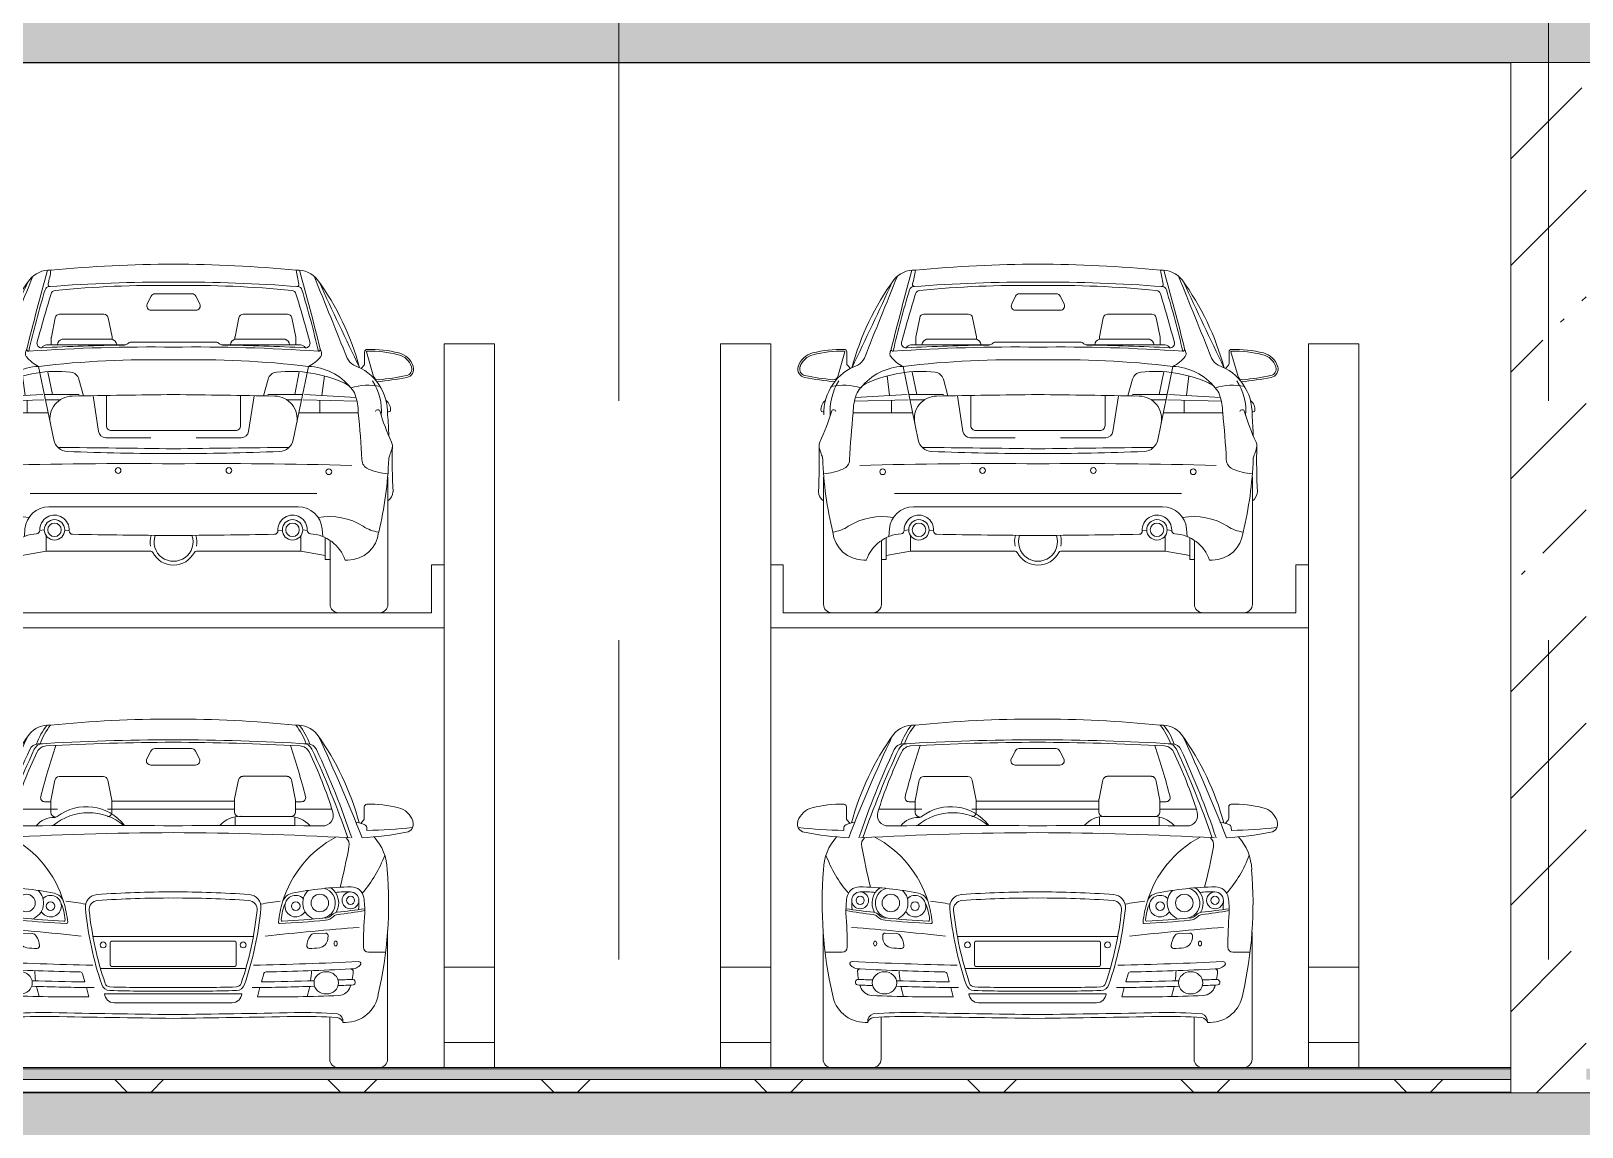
# Model space of a CAD drawing. Header units: millimetres. Extents: x -39507 to 33074, y -24219 to 30962.
# Drawn here: x 78 to 6250, y -10586 to -6225 of the extents above; entities that cross this region are included whole.
import ezdxf

# ---------------------------------------------------------------- set-up
doc = ezdxf.new("R2010")
doc.units = ezdxf.units.MM
doc.linetypes.add('Осевые', pattern=[6350, 1270, -952.5, 3175, -952.5])
for name, color, linetype, lineweight in [('Общие ребра', 7, 'Continuous', 9), ('Отделка 1 _4_-1', 7, 'Continuous', 9), ('Отделка 2 _5_-1', 7, 'Continuous', 9), ('Перекрытия', 7, 'Continuous', 9), ('Стены', 7, 'Continuous', 9), ('Структура _1_', 7, 'Continuous', 18), ('Фундамент несущей конструкции', 7, 'Continuous', 9), ('Штриховка разреза-2', 7, 'Continuous', 9)]:
    doc.layers.add(name, color=color, linetype=linetype, lineweight=lineweight)
for name, color, linetype, lineweight, true_color in [('Оси-3', 7, 'Осевые', 9, 0xaaaaaa), ('Парковка-1', 7, 'Continuous', 9, 0xaaaaaa), ('Элементы узлов-1', 7, 'Continuous', 9, 0xaaaaaa)]:
    doc.layers.add(name, color=color, linetype=linetype, lineweight=lineweight, true_color=true_color)
pattern_1 = [(45, (-2885.9, 6475), (-424.264, 424.264), [600, -100, 20, -100]), (45, (-2885.9, 6899), (-424.264, 424.264), [])]

# ---------------------------------------------------------------- blocks, each defined once
blk = doc.blocks.new('Стена наружная на отм_-10_450 - Стена наружная на отм_-10_450-507337-Разрез 2-2')
at = {"layer": 'Фундамент несущей конструкции'}
for p, q in [((-342.9, -6350), (2417.1, -6350)), ((2417.1, -6350), (2659.6, -6350)), ((2659.6, -6350), (2779.6, -6350)), ((2779.6, -6350), (2917.1, -6350)), ((2917.1, -6350), (5617.1, -6350)), ((5617.1, -6350), (6717.1, -6350))]:
    blk.add_line(p, q, dxfattribs=at)
blk = doc.blocks.new('Прк_Свб_Механизированная парковка_Параллельная - Прк_Свб_Механизированная парковка_Параллельная-V210-Разрез 2-2')
at = {"layer": 'Парковка-1'}
for p, q in [((-617.9, -9950), (-617.9, -7470)), ((-417.9, -7470), (-617.9, -7470)), ((-417.9, -7470), (-417.9, -9950)), ((1722.1, -9950), (1722.1, -7470)), ((1922.1, -7470), (1722.1, -7470)), ((1922.1, -7470), (1922.1, -9950)), ((-367.9, -8350), (-417.9, -8350)), ((-417.9, -8350), (-417.9, -8600)), ((-367.9, -8539.9), (-367.9, -8350)), ((1722.1, -8350), (1672.1, -8350)), ((1672.1, -8350), (1672.1, -8539.9)), ((1722.1, -8600), (1722.1, -8350)), ((1672.1, -8539.9), (-367.9, -8539.9)), ((-417.9, -8600), (1722.1, -8600)), ((-617.9, -10250), (-617.9, -9950)), ((-617.9, -9950), (-417.9, -9950)), ((-417.9, -9950), (-617.9, -9950)), ((-417.9, -9950), (-417.9, -10250)), ((1722.1, -10250), (1722.1, -9950)), ((1722.1, -9950), (1922.1, -9950)), ((1922.1, -9950), (1722.1, -9950)), ((1922.1, -9950), (1922.1, -10250)), ((-617.9, -10350), (-617.9, -10250)), ((-617.9, -10250), (-417.9, -10250)), ((-417.9, -10250), (-617.9, -10250)), ((-417.9, -10250), (-417.9, -10350)), ((1722.1, -10350), (1722.1, -10250)), ((1722.1, -10250), (1922.1, -10250)), ((1922.1, -10250), (1722.1, -10250)), ((1922.1, -10250), (1922.1, -10350)), ((-417.9, -10350), (-617.9, -10350)), ((1922.1, -10350), (1722.1, -10350))]:
    blk.add_line(p, q, dxfattribs=at)
blk.add_arc((-138.8, -7612.4), 171.1, 161.67396, 162.38166, dxfattribs=at)
at = {"layer": 'Элементы узлов-1'}
for p, q in [((556.4, -7280.3), (541, -7311.3)), ((645.4, -7270.7), (571.9, -7270.7)), ((718.8, -7270.7), (645.4, -7270.7)), ((734.3, -7280.3), (749.8, -7311.3)), ((556.5, -7336.3), (645.4, -7336.3)), ((645.4, -7336.3), (734.3, -7336.3)), ((159.2, -7443), (174.8, -7365.9)), ((368.3, -7352), (191.7, -7352)), ((400.6, -7442.2), (385.2, -7365.9)), ((890.1, -7442.2), (905.5, -7365.9)), ((922.5, -7352), (1099, -7352)), ((1131.5, -7443), (1116, -7365.9)), ((158.8, -7474.5), (158.8, -7446.5)), ((201.7, -7451.6), (401, -7451.6)), ((401, -7451.6), (401, -7445.6)), ((645.4, -7462.8), (476.8, -7462.8)), ((813.9, -7462.8), (645.4, -7462.8)), ((889.7, -7451.6), (889.7, -7445.6)), ((1089, -7451.6), (889.7, -7451.6)), ((1131.9, -7474.5), (1131.9, -7446.5)), ((-122.6, -7502.2), (-151, -7599.8)), ((-115.3, -7502.2), (-115.3, -7548)), ((450.5, -7474.5), (140.1, -7474.5)), ((840.2, -7474.5), (1150.7, -7474.5)), ((1406, -7502.2), (1406, -7548)), ((1413.4, -7502.2), (1441.7, -7599.8)), ((-112.7, -7554.8), (-101.1, -7568)), ((108.7, -7559.5), (168.7, -7852.2)), ((145, -7582.4), (163.2, -7671.6)), ((1182, -7559.5), (1122, -7852.2)), ((1146, -7580.9), (1127.5, -7671.6)), ((1403.5, -7554.8), (1391.8, -7568)), ((44.9, -7597.5), (54.8, -7675.5)), ((287.3, -7676.9), (268.9, -7610.7)), ((1003.4, -7676.9), (1021.8, -7610.7)), ((1245.8, -7597.5), (1235.9, -7675.5)), ((129.1, -7692.7), (-84.9, -7698.3)), ((124.8, -7671.6), (-80.8, -7682.9)), ((63, -7694.4), (63, -7744.3)), ((269.4, -7671.6), (131.7, -7671.6)), ((136, -7692.7), (193.8, -7692.7)), ((346.9, -7818.7), (325.1, -7676.3)), ((378.5, -7675.4), (378.5, -7795)), ((912.2, -7675.4), (912.2, -7795)), ((943.9, -7818.7), (965.7, -7676.3)), ((1021.3, -7671.6), (1159, -7671.6)), ((1154.7, -7692.7), (1096.9, -7692.7)), ((1161.6, -7692.7), (1375.6, -7698.3)), ((1166, -7671.6), (1371.5, -7682.9)), ((1227.7, -7694.4), (1227.7, -7744.3)), ((-89.8, -7744.3), (146.6, -7744.3)), ((1380.5, -7744.3), (1144.1, -7744.3)), ((398.8, -7815.2), (645.4, -7815.2)), ((645.4, -7815.2), (892, -7815.2)), ((555.2, -7843.5), (375.7, -7843.5)), ((735.5, -7843.5), (915, -7843.5)), ((-208, -8506.5), (-208, -8000.8)), ((1498.7, -8506.5), (1498.7, -8000.8)), ((645.4, -8065.8), (74.7, -8065.8)), ((1216, -8065.8), (645.4, -8065.8)), ((645.4, -8118.1), (149.6, -8118.1)), ((1141.2, -8118.1), (645.4, -8118.1)), ((54.1, -8206.1), (51.7, -8236.7)), ((1236.6, -8206.1), (1239.1, -8236.7)), ((22.4, -8252.3), (22.4, -8506.5)), ((41.5, -8328.4), (41.5, -8241.2)), ((131, -8210.2), (113.1, -8212.4)), ((138.5, -8294.9), (138.5, -8233.7)), ((230.2, -8214.6), (212.2, -8213.3)), ((1060.5, -8214.6), (1078.5, -8213.3)), ((1152.2, -8294.9), (1152.2, -8233.7)), ((1159.7, -8210.2), (1177.6, -8212.4)), ((1249.2, -8328.4), (1249.2, -8241.2)), ((1268.3, -8252.3), (1268.3, -8506.5)), ((-47.9, -8330.8), (-37.6, -8330.8)), ((22.4, -8328.4), (41.5, -8328.4)), ((41.5, -8311.9), (138.5, -8294.9)), ((138.5, -8294.9), (554.6, -8294.9)), ((1152.2, -8294.9), (736.2, -8294.9)), ((1249.2, -8311.9), (1152.2, -8294.9)), ((1268.3, -8328.4), (1249.2, -8328.4)), ((1338.6, -8330.8), (1328.3, -8330.8)), ((-11, -8539.9), (-174.6, -8539.9)), ((1301.7, -8539.9), (1465.3, -8539.9)), ((554.9, -9090.5), (539.5, -9121.4)), ((643.8, -9080.9), (570.4, -9080.9)), ((717.3, -9080.9), (643.8, -9080.9)), ((732.8, -9090.5), (748.2, -9121.4)), ((366.7, -9192.3), (190.2, -9192.3)), ((554.9, -9146.4), (643.8, -9146.4)), ((643.8, -9146.4), (732.7, -9146.4)), ((920.9, -9191), (1097.5, -9191)), ((157.3, -9286.7), (173.2, -9206.1)), ((399.5, -9285.9), (383.7, -9206.1)), ((888.6, -9281.2), (904, -9204.9)), ((1130.4, -9285.5), (1114.4, -9204.9)), ((-116.8, -9312.3), (-116.8, -9358.1)), ((157.3, -9292.2), (132.5, -9292.2)), ((157.3, -9334.6), (157.3, -9286.7)), ((399.5, -9334.6), (399.5, -9285.9)), ((537.8, -9289.6), (399.5, -9289.6)), ((888.2, -9289.6), (537.8, -9289.6)), ((888.2, -9333.4), (888.2, -9284.7)), ((1130.4, -9333.4), (1130.4, -9285.5)), ((1130.4, -9292.2), (1155.2, -9292.2)), ((1404.5, -9312.3), (1404.5, -9358.1)), ((-114.3, -9364.9), (-102.6, -9378.1)), ((183.3, -9321.8), (12.2, -9321.8)), ((382.2, -9321.8), (537.8, -9321.8)), ((537.8, -9321.8), (888.2, -9321.8)), ((890.7, -9351.9), (890.5, -9386.2)), ((905.5, -9350.7), (927.7, -9350.7)), ((913.9, -9349.7), (1009.1, -9350.4)), ((927.7, -9350.7), (1113.1, -9350.7)), ((1104.3, -9350.4), (1009.1, -9350.4)), ((1127.5, -9352.8), (1127.5, -9387)), ((1130.4, -9321.8), (1275.5, -9321.8)), ((1402, -9364.9), (1390.3, -9378.1)), ((-209.5, -10316.6), (-209.5, -9811)), ((1497.2, -10316.6), (1497.2, -9811)), ((82.7, -9817), (37.9, -9815.1)), ((643.8, -9828.6), (324.7, -9828.6)), ((392.8, -9853.5), (392.8, -9941.2)), ((643.8, -9847.5), (398.8, -9847.5)), ((963, -9828.6), (643.8, -9828.6)), ((888.8, -9847.5), (643.8, -9847.5)), ((894.9, -9853.5), (894.9, -9941.2)), ((1205, -9817), (1249.8, -9815.1)), ((-133.6, -9891), (-202.4, -9891)), ((1421.3, -9891), (1490.1, -9891)), ((292.4, -10009.2), (283.6, -9976.9)), ((643.8, -9955.4), (354.5, -9955.4)), ((398.8, -9947.2), (643.8, -9947.2)), ((643.8, -9947.2), (888.8, -9947.2)), ((933.2, -9955.4), (643.8, -9955.4)), ((1004.1, -9976.9), (995.2, -10009.2)), ((308.6, -10067.9), (298.6, -10031.5)), ((643.8, -10056.4), (370.8, -10056.4)), ((916.8, -10056.4), (643.8, -10056.4)), ((989.1, -10031.5), (979, -10067.9)), ((643.8, -10092.5), (408.9, -10092.5)), ((878.8, -10092.5), (643.8, -10092.5)), ((-42.4, -10170.1), (-32.1, -10170.1)), ((20.9, -10149.3), (20.9, -10316.6)), ((1266.8, -10149.3), (1266.8, -10316.6)), ((1330.1, -10170.1), (1319.8, -10170.1)), ((-12.5, -10350), (-176.1, -10350)), ((1300.2, -10350), (1463.8, -10350))]:
    blk.add_line(p, q, dxfattribs=at)
for centre, radius in [((27.3, -7979), 11.4), ((424.9, -7974), 11.4), ((865.8, -7974), 11.4), ((1263.5, -7979), 11.4), ((171.7, -8210.2), 40.6), ((171.7, -8210.2), 27), ((1119, -8210.2), 40.6), ((1119, -8210.2), 27), ((-62.3, -9684.6), 33.5), ((-62.3, -9684.6), 16.2), ((60.1, -9695.1), 34.9), ((1227.6, -9695.1), 34.9), ((1349.9, -9684.6), 33.5), ((1349.9, -9684.6), 16.2), ((156.1, -9707.5), 17.2), ((1131.6, -9707.5), 17.2), ((365.2, -9861.9), 11.8), ((922.5, -9861.9), 11.8)]:
    blk.add_circle(centre, radius, dxfattribs=at)
for centre, radius, start, end in [((648.9, -12087.1), 4934.3, 90.04093, 95.71303), ((641.8, -12087.1), 4934.3, 84.28697, 89.95907), ((942.6, -7845.6), 1075, 144.08018, 164.86103), ((51265.4, -28019.4), 55251.7, 157.86428, 158.22937), ((11118.5, -10232.6), 11391.9, 164.4425, 166.06975), ((150.4, -7276.9), 99.9, 85.78377, 141.66227), ((-617.8, -7048.9), 786, 346.49786, 350.60053), ((1140.4, -7276.9), 99.9, 38.33773, 94.21623), ((1908.5, -7048.9), 786, 189.39947, 193.50214), ((-9827.8, -10232.6), 11391.9, 13.93025, 15.5575), ((-49974.6, -28019.4), 55251.7, 21.77063, 22.13572), ((348.2, -7845.6), 1075, 15.13897, 35.91982), ((-18146.5, 1133.6), 20038.2, 334.27309, 335.34979), ((3653.9, -8326.4), 3679.1, 163.06324, 167.01099), ((7201.7, -9395.2), 7357.2, 163.21267, 164.77719), ((151.5, -7259.8), 17.8, 94.50007, 163.06324), ((153.9, -7234.2), 7.59, 166.49786, 274.45675), ((611.9, -13110.7), 5886.7, 89.67465, 94.50007), ((176, -7275.7), 18.8, 95.45014, 163.21267), ((592, -11635.8), 4398.6, 89.30499, 95.45014), ((571.9, -7288), 17.3, 90, 153.54649), ((678.8, -13110.7), 5886.7, 85.49993, 90.32535), ((698.7, -11635.8), 4398.6, 84.54986, 90.69501), ((718.8, -7288), 17.3, 26.45351, 90), ((1114.7, -7275.7), 18.8, 16.78733, 84.54986), ((-5910.9, -9395.2), 7357.2, 15.22281, 16.78733), ((1136.8, -7234.2), 7.59, 265.54325, 13.50214), ((1139.3, -7259.8), 17.8, 16.93676, 85.49993), ((-2363.2, -8326.4), 3679.1, 12.98901, 16.93676), ((19437.3, 1133.6), 20038.2, 204.65021, 205.72691), ((556.5, -7319), 17.3, 153.54649, 270), ((734.3, -7319), 17.3, 270, 26.45351), ((191.7, -7369.3), 17.3, 90, 168.58812), ((368.3, -7369.3), 17.3, 11.41188, 90), ((922.5, -7369.3), 17.3, 90, 168.58812), ((1099, -7369.3), 17.3, 11.41188, 90), ((119.8, -7468.1), 17.8, 164.77719, 273.04741), ((176.1, -7446.5), 17.3, 168.58812, 180), ((209, -7476.1), 25.6, 106.49976, 173.9283), ((383.7, -7445.6), 17.3, 0, 11.41188), ((393.7, -7476.1), 25.6, 6.0717, 73.50024), ((478.6, -7484.9), 22.2, 94.49259, 135.20138), ((812.1, -7484.9), 22.2, 44.79862, 85.50741), ((897, -7476.1), 25.6, 106.49976, 173.9283), ((907.1, -7445.6), 17.3, 168.58812, 180), ((1081.8, -7476.1), 25.6, 6.0717, 73.50024), ((1114.6, -7446.5), 17.3, 0, 11.41188), ((1170.9, -7468.1), 17.8, 266.95259, 15.22281), ((-232.1, -7583.7), 80, 104.09573, 161.67396), ((-232.1, -7583.7), 72.7, 104.09573, 161.67396), ((-135.7, -7967.5), 475.7, 88.75026, 104.09573), ((-135.7, -7967.5), 468.3, 88.75026, 104.09573), ((-125.6, -7502.2), 2.91, 360, 88.75026), ((-125.6, -7502.2), 10.2, 0, 88.75026), ((-99.9, -7502.2), 59.8, 298.11931, 335.51625), ((93.7, -7511.4), 37.7, 148.84591, 175.62949), ((73.8, -7509.9), 17.8, 175.62949, 217.0304), ((159.2, -7445.5), 124.7, 217.0304, 246.11659), ((69, -7491.9), 7.59, 166.06975, 273.99662), ((560.5, -14525.7), 7043.4, 89.3093, 93.99662), ((140.1, -7496.7), 22.2, 90.04613, 150.74364), ((586.5, -16234.3), 8760.8, 90.88947, 93.04741), ((450.2, -7456.7), 17.8, 270.88947, 315.20138), ((730.3, -14525.7), 7043.4, 86.00338, 90.6907), ((840.5, -7456.7), 17.8, 224.79862, 269.11053), ((704.2, -16234.3), 8760.8, 86.95259, 89.11053), ((1150.6, -7496.7), 22.2, 29.25636, 89.95387), ((1131.5, -7445.5), 124.7, 293.88341, 322.9696), ((1221.7, -7491.9), 7.59, 266.00338, 13.93025), ((1197.1, -7511.4), 37.7, 4.37051, 31.15409), ((1216.9, -7509.9), 17.8, 322.9696, 4.37051), ((1390.7, -7502.2), 59.8, 204.48375, 241.88069), ((1416.3, -7502.2), 10.2, 91.24974, 180), ((1416.3, -7502.2), 2.91, 91.24974, 180), ((1426.4, -7967.5), 475.7, 75.90427, 91.24974), ((1426.4, -7967.5), 468.3, 75.90427, 91.24974), ((1522.8, -7583.7), 72.7, 18.32604, 75.90427), ((1522.8, -7583.7), 80, 18.32604, 75.90427), ((-276.7, -7570.7), 33.5, 162.38166, 258.99698), ((-145.6, -7612.4), 171.1, 161.67396, 162.38166), ((-276.7, -7570.7), 26.2, 162.38166, 258.99698), ((-4.7, -7745.5), 202, 109.397, 181.96226), ((-105.1, -7548), 10.2, 180, 221.42801), ((118.5, -7788.9), 229.6, 92.45339, 141.06221), ((180.1, -8101.4), 521.7, 83.85934, 114.11354), ((560.8, -11403.5), 3870.5, 88.74754, 96.70732), ((231.8, -7621), 38.5, 15.52272, 83.85934), ((730, -11403.5), 3870.5, 83.29268, 91.25246), ((1058.9, -7621), 38.5, 96.14066, 164.47728), ((1110.6, -8101.4), 521.7, 65.88646, 96.14066), ((1172.2, -7788.9), 229.6, 38.93779, 87.54661), ((1295.4, -7745.5), 202, 358.03774, 70.603), ((1395.8, -7548), 10.2, 318.57199, 0), ((1567.4, -7570.7), 26.2, 281.00302, 17.61834), ((1567.4, -7570.7), 33.5, 281.00302, 17.61834), ((1436.3, -7612.4), 171.1, 17.61834, 18.32604), ((-43.8, -6372.9), 1253.8, 258.99698, 264.51217), ((-43.8, -6372.9), 1246.4, 258.99698, 264.1692), ((35.8, -7736.2), 217.7, 146.82637, 184.95022), ((-127.8, -7866.1), 231.6, 72.99612, 102.20381), ((-168.6, -7594.7), 18.3, 264.1692, 343.80845), ((1.1, -7701.6), 83.7, 114.11354, 159.9948), ((1289.6, -7701.6), 83.7, 20.0052, 65.88646), ((1418.6, -7866.1), 231.6, 77.79619, 107.00388), ((1255, -7736.2), 217.7, 355.04978, 33.17363), ((1459.3, -7594.7), 18.3, 196.19155, 275.8308), ((1334.5, -6372.9), 1253.8, 275.48783, 281.00302), ((1334.5, -6372.9), 1246.4, 275.8308, 281.00302), ((-173.2, -7730.6), 44.9, 127.06482, 188.17955), ((114.4, -7742.8), 204.2, 159.9948, 180.40776), ((243.6, -7768), 90.2, 91.0763, 191.59264), ((1259.3, -61829.6), 54161.4, 90.64943, 91.0763), ((31.5, -61829.6), 54161.4, 88.9237, 89.35057), ((1047.1, -7768), 90.2, 348.40736, 88.9237), ((1176.3, -7742.8), 204.2, 359.59224, 20.0052), ((1463.9, -7730.6), 44.9, 351.82045, 52.93518), ((-1024.1, -7487.2), 884.4, 335.00613, 343.64243), ((-214.4, -7736.5), 3.27, 188.17955, 265.54474), ((-204.4, -7608.5), 131.7, 265.54474, 269.0311), ((-167.6, -7741.1), 9.21, 13.04694, 148.75442), ((2935.1, -8072.1), 3042.6, 173.81576, 177.34952), ((-1644.4, -8072.1), 3042.6, 2.65048, 6.18424), ((1458.3, -7741.1), 9.21, 31.24558, 166.95306), ((2314.8, -7487.2), 884.4, 196.35757, 204.99387), ((65.3, -7877.8), 1437.5, 1.65127, 5.00236), ((1495.1, -7608.5), 131.7, 270.9689, 274.45526), ((1505.1, -7736.5), 3.27, 274.45526, 351.82045), ((375.7, -7814.3), 29.2, 188.69526, 270), ((398.7, -7795), 20.3, 180, 270.08005), ((892, -7795), 20.3, 269.91995, 360), ((915, -7814.3), 29.2, 270, 351.30474), ((-2251.9, -7943.2), 2027.1, 356.74478, 1.85529), ((-189.2, -7876.4), 36.7, 155.00613, 181.85529), ((225, -7840.6), 57.4, 191.59264, 267.54087), ((-110.1, -51984.7), 44103.4, 89.01848, 89.61606), ((602.7, 954.7), 8860.8, 267.54087, 270.27596), ((1400.8, -51984.7), 44103.4, 90.38394, 90.98152), ((688, 954.7), 8860.8, 269.72404, 272.45913), ((1065.8, -7840.6), 57.4, 272.45913, 348.40736), ((1479.9, -7876.4), 36.7, 358.14471, 24.99387), ((3542.7, -7943.2), 2027.1, 178.14471, 183.25522), ((1225.4, -7877.8), 1437.5, 181.98375, 193.72265), ((-146.4, -7929.4), 42.2, 293.94254, 357.34952), ((460, -27232), 19285.6, 89.44927, 91.55649), ((830.7, -27232), 19285.6, 88.44351, 90.55073), ((1437.1, -7929.4), 42.2, 182.65048, 246.05746), ((65.3, -7877.8), 1437.5, 346.27735, 358.01625), ((-220.8, -7762), 225.4, 273.26988, 293.94254), ((1511.5, -7762), 225.4, 246.05746, 266.73012), ((-177.8, -8054.6), 50.4, 184.20769, 233.25851), ((1468.5, -8054.6), 50.4, 306.74149, 355.79231), ((149.6, -8213.9), 95.7, 90, 175.34673), ((1141.2, -8213.9), 95.7, 4.65327, 90), ((-188.2, -8078), 141.8, 276.93572, 303.72756), ((26.8, -8415.3), 258.3, 80.38691, 121.83549), ((171.7, -8210.2), 58.6, 356.47518, 181.74115), ((1119, -8210.2), 58.6, 358.25885, 183.52482), ((1263.9, -8415.3), 258.3, 58.16451, 99.61309), ((1478.9, -8078), 141.8, 236.27244, 263.06428), ((-47, -8206.2), 124.6, 185.78415, 269.59956), ((110.3, -8381.6), 156.4, 93.50629, 161.05296), ((99.9, -8212.4), 13.2, 273.50629, 1.74115), ((243.4, -8214.6), 13.2, 176.47518, 269.01996), ((1017.1, 37013.8), 45248.2, 269.01996, 269.52932), ((645.4, -8257.6), 92.9, 164.039, 190.96327), ((645.4, -8257.6), 77.5, 160.88424, 19.11576), ((273.7, 37013.8), 45248.2, 270.47068, 270.98004), ((645.4, -8257.6), 92.9, 349.03673, 15.961), ((1047.4, -8214.6), 13.2, 270.98004, 3.52482), ((1190.8, -8212.4), 13.2, 178.25885, 266.49371), ((1180.4, -8381.6), 156.4, 18.94704, 86.49371), ((1337.7, -8206.2), 124.6, 270.40044, 354.21585), ((554.6, -8303.8), 8.95, 26.97554, 90), ((645.4, -8257.6), 92.9, 206.97554, 333.02446), ((736.2, -8303.8), 8.95, 90, 153.02446), ((-174.6, -8506.5), 33.4, 180, 270), ((-11, -8506.5), 33.4, 270, 360), ((1301.7, -8506.5), 33.4, 180, 270), ((1465.3, -8506.5), 33.4, 270, 360), ((148.8, -9087), 99.9, 85.78377, 141.66227), ((331.3, -9143.2), 244.8, 140.46359, 160.85446), ((345, -9143.2), 244.8, 140.48399, 160.51981), ((647.4, -13897.2), 4934.3, 90.04093, 95.71303), ((640.3, -13897.2), 4934.3, 84.28697, 89.95907), ((1138.8, -9087), 99.9, 38.33773, 94.21623), ((942.6, -9143.2), 244.8, 19.48019, 39.51601), ((956.4, -9143.2), 244.8, 19.14554, 39.53641), ((6531.6, -12042.3), 7132.9, 155.05475, 158.56177), ((941, -9655.7), 1075, 144.08018, 164.95207), ((108.5, -9100.3), 38.3, 93.3157, 154.95788), ((126.1, -9099.3), 38.3, 93.21391, 155.0829), ((141.1, -9112.3), 42.3, 93.12852, 153.96946), ((682.9, -19015.4), 9970.1, 90.22469, 93.3157), ((2913.1, -9988.6), 2886.6, 161.40252, 165.62865), ((682.9, -19025.3), 9970.1, 90.22469, 93.12852), ((604.7, -19015.4), 9970.1, 86.6843, 89.77531), ((604.7, -19025.3), 9970.1, 86.87148, 89.77531), ((-1625.4, -9988.6), 2886.6, 14.37135, 18.59748), ((1146.6, -9112.3), 42.3, 26.03054, 86.87148), ((1161.6, -9099.3), 38.3, 24.9171, 86.78609), ((1179.2, -9100.3), 38.3, 25.04212, 86.6843), ((346.6, -9655.7), 1075, 15.04793, 35.91982), ((-5243.9, -12042.3), 7132.9, 21.43823, 24.94525), ((3105.3, -10500.4), 3346.1, 154.95788, 161.45863), ((3503.7, -10668.3), 3762.5, 155.0829, 160.86884), ((1575, -9812.5), 1638, 153.96946, 163.00493), ((554.9, -9129.1), 17.3, 153.54649, 270), ((570.4, -9098.2), 17.3, 90, 153.54649), ((717.3, -9098.2), 17.3, 26.45351, 90), ((732.7, -9129.1), 17.3, 270, 26.45351), ((-287.3, -9812.5), 1638, 16.99507, 26.03054), ((-2216, -10668.3), 3762.5, 19.13116, 24.9171), ((-1817.6, -10500.4), 3346.1, 18.54137, 25.04212), ((190.2, -9209.6), 17.3, 90, 168.58812), ((366.7, -9209.6), 17.3, 11.41188, 90), ((920.9, -9208.4), 17.3, 90, 168.58812), ((1097.5, -9208.4), 17.3, 11.41188, 90), ((-233.6, -9393.9), 80, 104.09573, 161.67396), ((-137.2, -9777.6), 475.7, 88.75026, 104.09573), ((-127.1, -9312.3), 10.2, 0, 88.75026), ((132.5, -9276.1), 16.1, 165.62865, 270), ((298.7, -9503.1), 191.4, 37.57824, 127.36497), ((905.5, -9284.7), 17.3, 168.58812, 180), ((1155.2, -9276.1), 16.1, 270, 14.37135), ((1414.8, -9312.3), 10.2, 91.24974, 180), ((1424.9, -9777.6), 475.7, 75.90427, 91.24974), ((1521.3, -9393.9), 80, 18.32604, 75.90427), ((-278.2, -9380.9), 33.5, 162.38166, 258.99698), ((-147.1, -9422.5), 171.1, 161.67396, 162.38166), ((-43.3, -9580.6), 210.9, 100.40557, 111.15341), ((-106.6, -9358.1), 10.2, 180, 221.42801), ((48.9, -9346.1), 42.3, 163.00493, 270.85038), ((168.8, -9444.2), 89.7, 88.2871, 140.97837), ((174.6, -9334.6), 17.3, 180, 270), ((307.2, -9556.3), 220.4, 50.4692, 129.78149), ((172, -9337.2), 17.3, 268.2871, 307.36497), ((382.2, -9334.6), 17.3, 270, 0), ((913.1, -9463.4), 113.7, 89.62178, 137.39197), ((905.5, -9333.4), 17.3, 180, 270), ((1104.3, -9464.1), 113.7, 42.19866, 89.96885), ((1113.1, -9333.4), 17.3, 270, 0), ((1238.7, -9346.1), 42.3, 269.14962, 16.99507), ((1331, -9580.6), 210.9, 68.84659, 79.59443), ((1394.3, -9358.1), 10.2, 318.57199, 0), ((1565.9, -9380.9), 33.5, 281.00302, 17.61834), ((1434.8, -9422.5), 171.1, 17.61834, 18.32604), ((-67.2, -7105.3), 2302.1, 263.97518, 268.49466), ((-45.3, -8183), 1253.8, 258.99698, 267.14442), ((-8.1, -9567), 200.1, 137.54848, 178.72933), ((-61.9, -9406.8), 65.7, 166.03158, 179.77948), ((-115.8, -9393.4), 10.2, 111.15341, 166.03158), ((697.3, -23208.3), 13793.4, 90.22199, 93.14802), ((-22.9, -9462.3), 34.1, 126.22888, 195.01295), ((-207.8, -9816.2), 434.4, 16.76763, 61.97243), ((351.3, -29719.8), 20333.7, 89.17578, 90.85038), ((936.3, -29719.8), 20333.7, 89.14962, 90.82422), ((590.4, -23208.3), 13793.4, 86.85198, 89.77801), ((1495.5, -9816.2), 434.4, 118.02757, 163.23237), ((1310.5, -9462.3), 34.1, 344.98705, 53.77112), ((1333, -8183), 1253.8, 272.85558, 281.00302), ((1403.4, -9393.4), 10.2, 13.96842, 68.84659), ((1349.6, -9406.8), 65.7, 0.22052, 13.96842), ((1354.8, -7105.3), 2302.1, 271.50534, 276.02482), ((1295.8, -9567), 200.1, 1.27067, 42.45152), ((247, -9343), 473.6, 199.95202, 221.33625), ((2149.7, -9075), 2240.8, 190.18223, 194.40468), ((-862, -9075), 2240.8, 345.59532, 349.81777), ((1040.7, -9343), 473.6, 318.66375, 340.04798), ((1406.6, -9695.7), 1620.1, 175.28721, 192.92274), ((-118.9, -9695.7), 1620.1, 347.07726, 4.71279), ((237.4, -9725.4), 356.1, 171.67516, 181.60117), ((-65.5, -9681.1), 50, 89.25493, 171.67516), ((779.2, -9668.6), 875.2, 181.04779, 183.45926), ((-81.2, -10892.2), 1261.2, 78.50148, 89.25493), ((-44.2, -10035.2), 384.5, 83.70644, 92.66394), ((60.1, -9695.1), 75, 126.35413, 209.8412), ((60.1, -9695.1), 61.8, 109.28805, 259.21912), ((60.1, -9695.1), 68.1, 290.38551, 47.43193), ((156.1, -9707.5), 42.9, 210.24817, 135.02061), ((160.2, -9705.3), 50, 16.76763, 78.50148), ((189, -10148.5), 461, 76.63659, 86.47654), ((344.2, -9711.5), 50, 94.32359, 185.5068), ((345.3, -9721.3), 35.7, 94.31849, 185.9423), ((619.8, -13356.3), 3705.2, 89.62826, 94.32359), ((619.8, -13356.3), 3681.1, 89.62826, 94.31849), ((667.9, -13356.3), 3705.2, 85.67641, 90.37174), ((667.9, -13356.3), 3681.1, 85.68151, 90.37174), ((942.4, -9721.3), 35.7, 354.0577, 85.68151), ((943.4, -9711.5), 50, 354.4932, 85.67641), ((1098.6, -10148.5), 461, 93.52346, 103.36341), ((1127.5, -9705.3), 50, 101.49852, 163.23237), ((1131.6, -9707.5), 42.9, 44.97939, 329.75183), ((1368.9, -10892.2), 1261.2, 90.74507, 101.49852), ((1227.6, -9695.1), 68.1, 132.56807, 249.61449), ((1227.6, -9695.1), 61.8, 280.78088, 70.71195), ((1227.6, -9695.1), 75, 330.1588, 53.64587), ((1331.9, -10035.2), 384.5, 87.33606, 96.29356), ((1353.2, -9681.1), 50, 8.32484, 90.74507), ((508.4, -9668.6), 875.2, 356.54074, 358.95221), ((1050.3, -9725.4), 356.1, 358.39883, 8.32484), ((102.3, -8612), 1134.3, 258.76707, 264.31659), ((369.1, -6263.5), 3488.8, 261.96298, 263.7745), ((-1739.1, -9862.6), 1625.5, 359.70113, 4.49005), ((-12.6, -9765.6), 25, 43.78736, 84.31659), ((-12.6, -9765.6), 34, 43.78736, 84.31659), ((42.5, -9712.9), 51.2, 223.78736, 264.79109), ((42.5, -9712.9), 42.2, 223.78736, 264.81275), ((-3.3, -9781), 218.2, 5.02186, 23.42051), ((-202, -9814.7), 428.4, 5.77632, 16.80584), ((1636.1, -9587), 1347.8, 185.5068, 198.7278), ((1636.1, -9587), 1333.4, 185.9423, 198.7278), ((-348.4, -9587), 1333.4, 341.2722, 354.0577), ((-348.4, -9587), 1347.8, 341.2722, 354.4932), ((1489.7, -9814.7), 428.4, 163.19416, 174.22368), ((1291, -9781), 218.2, 156.57949, 174.97814), ((1245.2, -9712.9), 42.2, 275.18725, 316.21264), ((1245.2, -9712.9), 51.2, 275.20891, 316.21264), ((1300.2, -9765.6), 34, 95.68341, 136.21264), ((1300.2, -9765.6), 25, 95.68341, 136.21264), ((918.5, -6263.5), 3488.8, 276.2255, 278.03702), ((1185.4, -8612), 1134.3, 275.68341, 281.23293), ((3026.8, -9862.6), 1625.5, 175.50995, 180.29887), ((-826.1, -19720.6), 9955, 83.63464, 85.79761), ((433.4, -5595.9), 4186.6, 264.57251, 267.06417), ((433.4, -5595.9), 4177.6, 264.57275, 266.91786), ((209.1, -9762.5), 5, 266.91786, 7.23231), ((219.3, -9772.1), 4.97, 267.06417, 6.02853), ((2113.8, -19720.6), 9955, 94.20239, 96.36536), ((1068.4, -9772.1), 4.97, 173.97147, 272.93583), ((854.2, -5595.9), 4186.6, 272.93583, 275.42749), ((1078.6, -9762.5), 5, 172.76769, 273.08214), ((854.2, -5595.9), 4177.6, 273.08214, 275.42725), ((-133.6, -9871), 20, 270, 359.70113), ((37.5, -9825.1), 10, 87.61938, 178.6927), ((115.7, -9826.9), 88.2, 178.6927, 188.00291), ((67.9, -9833.6), 40, 188.00291, 260.7383), ((95.1, -9667), 208.8, 260.7383, 272.02036), ((81.9, -9837), 20, 31.30762, 87.61938), ((18.4, -9875.6), 94.3, 6.72419, 31.30762), ((102.1, -9865.7), 10, 272.02036, 6.72419), ((398.8, -9853.5), 6.08, 90, 180), ((888.8, -9853.5), 6.08, 0, 90), ((1269.3, -9875.6), 94.3, 148.69238, 173.27581), ((1185.6, -9865.7), 10, 173.27581, 267.97964), ((1192.6, -9667), 208.8, 267.97964, 279.2617), ((1205.8, -9837), 20, 92.38062, 148.69238), ((1219.8, -9833.6), 40, 279.2617, 351.99709), ((1250.2, -9825.1), 10, 1.3073, 92.38062), ((1172, -9826.9), 88.2, 351.99709, 1.3073), ((1421.3, -9871), 20, 180.29887, 270), ((-93.6, -9937.9), 10, 87.00459, 186.32563), ((532.9, 2034.9), 11979.1, 267.00459, 268.99993), ((754.8, 2034.9), 11979.1, 271.00007, 272.99541), ((1381.3, -9937.9), 10, 353.67437, 92.99541), ((-64.6, -9907.5), 50.1, 218.94981, 272.07789), ((-62.8, -9967.6), 10, 87.15212, 184.30023), ((189.5, -9948.6), 263, 184.30023, 191.09988), ((532.9, 2006.8), 11979.1, 267.15212, 268.76249), ((497.4, -9948.2), 404.8, 182.28267, 188.04064), ((273.9, -9979.6), 10, 15.33856, 88.76249), ((398.8, -9941.2), 6.08, 180, 270), ((888.8, -9941.2), 6.08, 270, 0), ((1013.7, -9979.6), 10, 91.23751, 164.66144), ((754.8, 2006.8), 11979.1, 271.23751, 272.84788), ((790.3, -9948.2), 404.8, 351.95936, 357.71733), ((1350.5, -9967.6), 10, 355.69977, 92.84788), ((1352.3, -9907.5), 50.1, 267.92211, 321.05019), ((1098.2, -9948.6), 263, 348.90012, 355.69977), ((-42.4, -10038.4), 131.6, 188.53455, 270), ((-69.8, -10010.5), 11.4, 83.72589, 251.87019), ((520.9, 4798), 14831.2, 267.70361, 267.93928), ((554, 6015.3), 16026.6, 267.77101, 267.97572), ((189.5, -9948.6), 263, 196.14505, 197.67582), ((-13.5, -10013.2), 50, 197.67582, 267.57528), ((520.9, 4798), 14831.2, 268.30002, 269.26067), ((554, 6015.3), 16026.6, 268.3139, 269.06501), ((497.4, -9948.2), 404.8, 191.26701, 197.09711), ((392.8, -10008.5), 35, 198.7278, 268.41161), ((409.8, -10053.5), 39.1, 184.29975, 268.67599), ((392.8, -10008.5), 20.6, 198.7278, 268.41161), ((599, -2572.1), 7474.2, 268.41161, 270.34404), ((599, -2572.1), 7459.8, 268.41161, 270.3447), ((688.7, -2572.1), 7459.8, 269.6553, 271.58839), ((688.7, -2572.1), 7474.2, 269.65596, 271.58839), ((877.9, -10053.5), 39.1, 271.32401, 355.70025), ((894.9, -10008.5), 20.6, 271.58839, 341.2722), ((894.9, -10008.5), 35, 271.58839, 341.2722), ((766.8, 4798), 14831.2, 270.73933, 271.69998), ((733.7, 6015.3), 16026.6, 270.93499, 271.6861), ((790.3, -9948.2), 404.8, 342.90289, 348.73299), ((733.7, 6015.3), 16026.6, 272.02428, 272.22899), ((766.8, 4798), 14831.2, 272.06072, 272.29639), ((1301.2, -10013.2), 50, 272.42472, 342.32418), ((1330.1, -10038.4), 131.6, 270, 351.46545), ((1098.2, -9948.6), 263, 342.32418, 343.85495), ((1357.5, -10010.5), 11.4, 288.12981, 96.27411), ((230.1, -4261.3), 5807.2, 267.57528, 270.77492), ((1057.6, -4261.3), 5807.2, 269.22508, 272.42472), ((-0.5, -10166.5), 31.8, 108.66818, 186.52318), ((-4.6, -10180.4), 29.4, 99.51269, 159.3225), ((120.7, -11779.8), 1648.8, 88.62231, 94.57013), ((120.7, -11779.8), 1633.6, 88.621, 94.57013), ((1530.6, 61536.6), 71696.4, 268.904652, 269.29137), ((1530.6, 61536.6), 71681.2, 268.904682, 269.291219), ((-242.9, 61536.6), 71681.2, 270.708781, 271.095318), ((-242.9, 61536.6), 71696.4, 270.70863, 271.095348), ((1167, -11779.8), 1648.8, 85.42987, 91.37769), ((1167, -11779.8), 1633.6, 85.42987, 91.379), ((1292.3, -10180.4), 29.4, 20.6775, 80.48731), ((1288.2, -10166.5), 31.8, 353.47682, 71.33182), ((-176.1, -10316.6), 33.4, 180, 270), ((-12.5, -10316.6), 33.4, 270, 360), ((1300.2, -10316.6), 33.4, 180, 270), ((1463.8, -10316.6), 33.4, 270, 360)]:
    blk.add_arc(centre, radius, start, end, dxfattribs=at)
for centre, major_axis, ratio in [((-2.6, -9856.2), (0, 9.53), 0.658975), ((1290.3, -9856.2), (0, 9.53), 0.658975), ((34.7, -10012.9), (48.6, 0), 0.908968), ((1253, -10012.9), (48.6, 0), 0.908968)]:
    blk.add_ellipse(centre, major_axis=major_axis, ratio=ratio, dxfattribs=at)
for points in [[(-225.9, -7877.6), (-225.9, -7877.6), (-225.5, -7886), (-219.7, -7897.5), (-215.4, -7914.5), (-211.2, -7923.4), (-211.2, -7928.8)], [(1516.6, -7877.6), (1516.6, -7877.6), (1516.2, -7886), (1510.4, -7897.5), (1506.2, -7914.5), (1501.9, -7923.4), (1501.9, -7928.8)]]:
    blk.add_open_spline(points, degree=3, knots=[0, 0, 0, 0, 0.00003, 25.19519, 36.938224, 53.287819, 53.287819, 53.287819, 53.287819], dxfattribs=at)

msp = doc.modelspace()

# ---------------------------------------------------------------- hatches: boundary and pattern name
at = {"layer": 'Штриховка разреза-2'}
h = msp.add_hatch(dxfattribs=at)
h.set_pattern_fill('FP_2', color=256, style=0, pattern_type=2)
h.set_pattern_definition(pattern_1)
h.paths.add_polyline_path([(-12289, -6350), (19717.1, -6350), (19717.1, -6100), (-31682.9, -6100), (-31682.9, -6350), (-13332.9, -6350)], flags=0)
h.paths.add_polyline_path([(25717.1, -6350), (25717.1, -6100), (25417.1, -6100), (25417.1, -6350), (25702.9, -6350)], flags=0)
h = msp.add_hatch(dxfattribs=at)
h.set_pattern_fill('FP_2', color=256, style=0, pattern_type=2)
h.set_pattern_definition(pattern_1)
h.paths.add_polyline_path([(6267.1, -10450), (6267.1, -6350), (5967.1, -6350), (5967.1, -10450)], flags=0)
h = msp.add_hatch(dxfattribs=at)
h.set_pattern_fill('FP_3', color=256, style=0, pattern_type=2)
h.set_pattern_definition([(0, (-2885.9, 6475), (812.8, 203.2), [67.056, -542.544, 67.056, -542.544, -3251.2]), (0, (-2885.9, 6475), (812.8, 203.2), [-1219.2, 67.056, -1152.144, 67.056, -542.544, -1422.4]), (0, (-2885.9, 6475), (812.8, 203.2), [-3048, 67.056, -339.344, 67.056, -948.944]), (120, (-2581.1, 6576.6), (-582.3764, 602.3054), [67.056, -542.544, 67.056, -3793.744]), (120, (-2581.1, 6576.6), (-582.3764, 602.3054), [-676.656, -542.544, 67.056, -1152.144, -2032]), (120, (-2581.1, 6576.6), (-582.3764, 602.3054), [-2438.4, 67.056, -542.544, 67.056, -1355.344]), (120, (-2581.1, 6576.6), (-582.3764, 602.3054), [-3115.056, -339.344, 67.056, -948.944]), (240, (-2479.5, 6983), (-230.4236, -805.5054), [67.056, -542.544, 67.056, -542.544, -3251.2]), (240, (-2479.5, 6983), (-230.4236, -805.5054), [-1219.2, 67.056, -1152.144, 67.056, -542.544, -1422.4]), (240, (-2479.5, 6983), (-230.4236, -805.5054), [-3048, 67.056, -339.344, 67.056, -948.944])])
h.paths.add_polyline_path([(-12289, -10398), (5967.1, -10398), (5967.1, -10355), (-13332.9, -10355), (-13332.9, -10398)], flags=0)
h.paths.add_polyline_path([(-28166.1, -10398), (-14232.9, -10398), (-14232.9, -10355), (-29112.9, -10355), (-29112.9, -10398)], flags=0)
h.paths.add_polyline_path([(19517.1, -10398), (19517.1, -10355), (6267.1, -10355), (6267.1, -10398), (19465.4, -10398)], flags=0)
h = msp.add_hatch(dxfattribs=at)
h.set_pattern_fill('FP_11', color=256, style=0, pattern_type=2)
h.set_pattern_definition([(45, (-2885.9, 6475), (-424.264, 424.264), []), (135, (-2885.9, 6475), (-424.264, -424.264), [])])
h.paths.add_polyline_path([(-12289, -10448), (5967.1, -10448), (5967.1, -10398), (-13332.9, -10398), (-13332.9, -10448)], flags=0)
h.paths.add_polyline_path([(-28166.1, -10448), (-14232.9, -10448), (-14232.9, -10398), (-29112.9, -10398), (-29112.9, -10448)], flags=0)
h.paths.add_polyline_path([(19465.4, -10448), (19517.1, -10448), (19517.1, -10398), (6267.1, -10398), (6267.1, -10448), (17197.2, -10448)], flags=0)
h = msp.add_hatch(dxfattribs=at)
h.set_pattern_fill('FP_2', color=256, style=0, pattern_type=2)
h.set_pattern_definition(pattern_1)
h.paths.add_polyline_path([(-13332.9, -10700), (19717.1, -10700), (19717.1, -10450), (-13632.9, -10450), (-13632.9, -10700)], flags=0)
h.paths.add_polyline_path([(-31284.9, -10700), (-14232.9, -10700), (-14232.9, -10450), (-31297.3, -10450), (-31297.3, -10700)], flags=0)

# ---------------------------------------------------------------- linework, layer by layer
at = {"layer": 'Общие ребра'}
for p, q in [((5967.1, -10355), (-13332.9, -10355)), ((5967.1, -10448), (-13332.9, -10448))]:
    msp.add_line(p, q, dxfattribs=at)
at = {"layer": 'Оси-3'}
for p, q in [((2417.1, -22619.5), (2417.1, 29000)), ((6117.1, -22619.5), (6117.1, 29000))]:
    msp.add_line(p, q, dxfattribs=at)
at = {"layer": 'Отделка 1 _4_-1'}
for p, q in [((5967.1, -10350), (-13332.9, -10350)), ((5967.1, -10355), (5967.1, -10350))]:
    msp.add_line(p, q, dxfattribs=at)
at = {"layer": 'Отделка 2 _5_-1'}
msp.add_line((5967.1, -10398), (5967.1, -10355), dxfattribs=at)
at = {"layer": 'Перекрытия'}
for p, q in [((8367.1, -6350), (-15732.9, -6350)), ((717.6, -6350), (4117.6, -6350)), ((917.6, -6350), (3917.6, -6350)), ((1667.6, -6350), (3167.6, -6350)), ((1667.6, -6350), (3167.6, -6350)), ((1867.6, -6350), (2967.6, -6350)), ((1867.6, -6350), (2967.6, -6350)), ((5117.1, -6350), (3917.1, -6350)), ((-13332.9, -10350), (5967.1, -10350)), ((2167.1, -10350), (2667.1, -10350)), ((2217.1, -10350), (2617.1, -10350)), ((5967.1, -10350), (5967.1, -10450)), ((6947.1, -10450), (-16032.9, -10450)), ((107.1, -10450), (1107.1, -10450)), ((2667.1, -10450), (2167.1, -10450)), ((2617.1, -10450), (2217.1, -10450)), ((11017.1, -10450), (5967.1, -10450))]:
    msp.add_line(p, q, dxfattribs=at)
at = {"layer": 'Стены'}
for p, q in [((5967.1, -6351), (-13332.9, -6351)), ((-13332.9, -10350), (5967.1, -10350))]:
    msp.add_line(p, q, dxfattribs=at)
at = {"layer": 'Структура _1_'}
for p, q in [((-13332.9, -6350), (5967.1, -6350)), ((5967.1, -6350), (5967.1, -10450)), ((5967.1, -10398), (-13332.9, -10398)), ((5967.1, -10448), (5967.1, -10398)), ((5967.1, -10450), (-13332.9, -10450)), ((-13332.9, -10450), (5967.1, -10450)), ((5967.1, -10450), (5967.1, -10448))]:
    msp.add_line(p, q, dxfattribs=at)

# ---------------------------------------------------------------- block references
at = {"layer": 'Парковка-1'}
for p in [(0, 0), (3440, 0)]:
    msp.add_blockref('Прк_Свб_Механизированная парковка_Параллельная - Прк_Свб_Механизированная парковка_Параллельная-V210-Разрез 2-2', p, dxfattribs=at)
at = {"layer": 'Фундамент несущей конструкции'}
msp.add_blockref('Стена наружная на отм_-10_450 - Стена наружная на отм_-10_450-507337-Разрез 2-2', (0, 0), dxfattribs=at)

doc.saveas('drawing.dxf')
